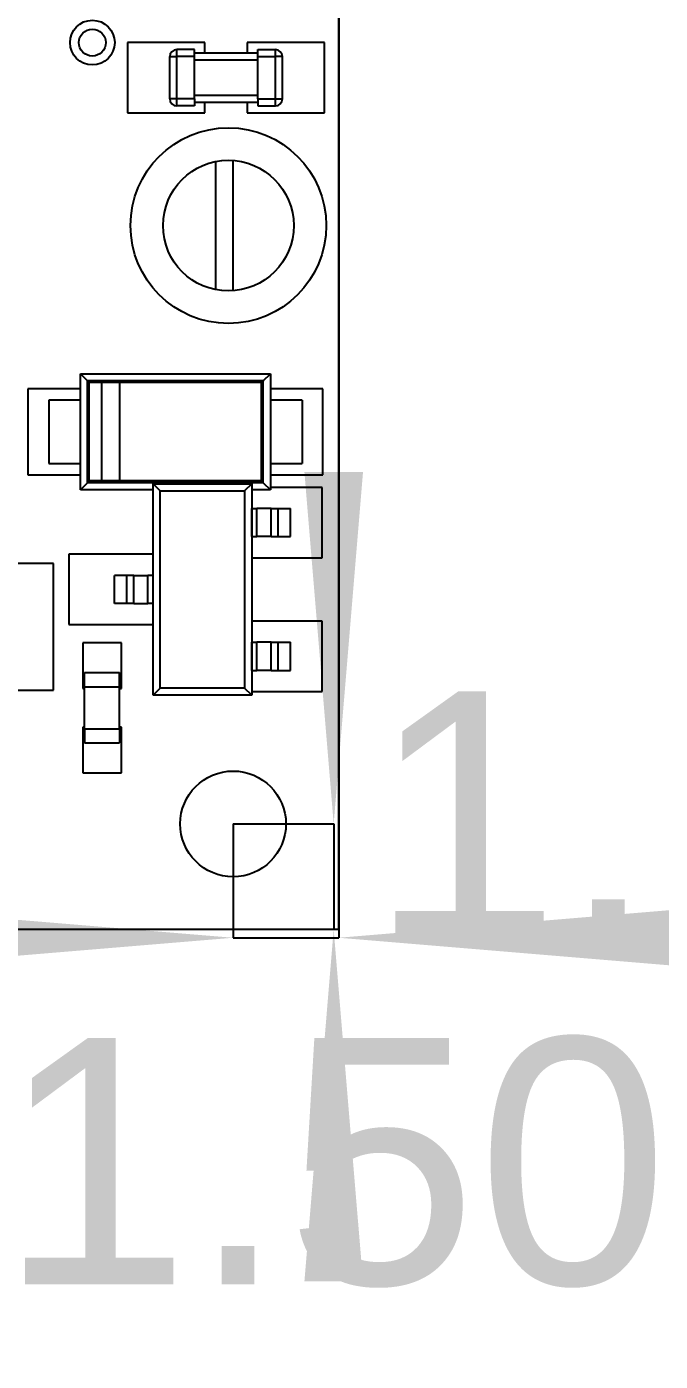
# Model space of a CAD drawing. Extents: x 77 to 183, y 92 to 133.
# Drawn here: x 110.34 to 119.35, y 91.73 to 110.69 of the extents above; entities that cross this region are included whole.
import ezdxf
from ezdxf.enums import TextEntityAlignment as Align

# ---------------------------------------------------------------- set-up
doc = ezdxf.new("R2010")
doc.units = 0
doc.layers.get('0').update_dxf_attribs({"linetype": 'CONTINUOUS'})
for name, color, linetype in [('Dimension', 7, 'CONTINUOUS'), ('Dimension005', 7, 'CONTINUOUS'), ('Dimension006', 7, 'CONTINUOUS'), ('View004', 7, 'CONTINUOUS')]:
    doc.layers.add(name, color=color, linetype=linetype)
doc.styles.get("Standard").update_dxf_attribs({"font": 'arial.ttf'})
doc.dimstyles.get("Standard").update_dxf_attribs({"dimscale": 0, "dimtxt": 2.5, "dimasz": 2.5, "dimexe": 1.25, "dimexo": 0.625, "dimtad": 1, "dimtxsty": 'STANDARD', "dimcen": 2.5, "dimazin": 3, "dimtfac": 1, "dimtmove": 0, "dimatfit": 3})

# ---------------------------------------------------------------- blocks, each defined once
blk = doc.blocks.new('*Dimension')
at = {"color": 0}
for points in [[(89.775, 119.367), (89.775, 118.533), (94.775, 118.95)], [(119.775, 119.367), (119.775, 118.533), (114.775, 118.95)]]:
    blk.add_solid(points, dxfattribs=at)
at = {"layer": 'Dimension'}
for p, q in [((94.775, 97.8653), (94.775, 118.95)), ((94.775, 118.95), (114.775, 118.95)), ((114.775, 97.8653), (114.775, 118.95))]:
    blk.add_line(p, q, dxfattribs=at)
blk.add_text('20.00', height=3.5, dxfattribs=at).set_placement((104.775, 118.95), align=Align.CENTER)
blk = doc.blocks.new('*Dimension005')
at = {"color": 0}
for points in [[(108.275, 97.3315), (108.275, 98.1648), (113.275, 97.7481)], [(119.775, 97.3315), (119.775, 98.1648), (114.775, 97.7481)]]:
    blk.add_solid(points, dxfattribs=at)
at = {"layer": 'Dimension005'}
for p, q in [((113.275, 99.3653), (113.275, 97.7481)), ((114.775, 97.8653), (114.775, 97.7481)), ((113.275, 97.7481), (114.775, 97.7481))]:
    blk.add_line(p, q, dxfattribs=at)
blk.add_text('1.50', height=3.5, dxfattribs=at).set_placement((119.966, 97.7481), align=Align.CENTER)
blk = doc.blocks.new('*Dimension006')
at = {"color": 0}
for points in [[(115.121, 104.365), (114.288, 104.365), (114.704, 99.3653)], [(115.121, 92.8653), (114.288, 92.8653), (114.704, 97.8653)]]:
    blk.add_solid(points, dxfattribs=at)
at = {"layer": 'Dimension006'}
for p, q in [((113.275, 99.3653), (114.704, 99.3653)), ((114.704, 99.3653), (114.704, 97.8653)), ((114.775, 97.8653), (114.704, 97.8653))]:
    blk.add_line(p, q, dxfattribs=at)
blk.add_text('1.50', height=3.5, dxfattribs=at).set_placement((114.704, 92.8247), align=Align.CENTER)

msp = doc.modelspace()

# ---------------------------------------------------------------- linework, layer by layer
at = {"layer": 'View004'}
for p, q in [((114.775, 117.865), (114.775, 97.8653)), ((114.775, 117.865), (114.775, 97.8653)), ((112.875, 110.465), (111.775, 110.465)), ((111.775, 110.465), (111.775, 109.465)), ((112.875, 110.465), (111.775, 110.465)), ((111.775, 110.465), (111.775, 109.465)), ((112.725, 110.365), (112.475, 110.365)), ((112.725, 110.365), (112.475, 110.365)), ((112.725, 110.365), (112.475, 110.365)), ((112.725, 110.365), (112.475, 110.365)), ((112.725, 110.365), (112.475, 110.365)), ((112.725, 110.365), (112.475, 110.365)), ((112.875, 110.315), (112.875, 110.465)), ((112.875, 110.315), (112.875, 110.465)), ((114.575, 110.465), (113.475, 110.465)), ((113.475, 110.465), (113.475, 110.315)), ((114.575, 110.465), (113.475, 110.465)), ((113.475, 110.465), (113.475, 110.315)), ((113.625, 110.365), (113.875, 110.365)), ((113.625, 110.365), (113.875, 110.365)), ((113.625, 110.365), (113.875, 110.365)), ((113.625, 110.365), (113.875, 110.365)), ((113.625, 110.365), (113.875, 110.365)), ((113.625, 110.365), (113.875, 110.365)), ((113.625, 110.365), (113.875, 110.365)), ((113.625, 110.365), (113.875, 110.365)), ((113.625, 110.365), (113.875, 110.365)), ((113.625, 110.365), (113.875, 110.365)), ((113.625, 110.365), (113.875, 110.365)), ((113.625, 110.365), (113.875, 110.365)), ((114.575, 109.465), (114.575, 110.465)), ((114.575, 109.465), (114.575, 110.465)), ((112.375, 109.665), (112.375, 110.265)), ((112.375, 109.665), (112.375, 110.265)), ((112.375, 109.665), (112.375, 110.265)), ((112.375, 109.665), (112.375, 110.265)), ((112.375, 109.665), (112.375, 110.265)), ((112.375, 109.665), (112.375, 110.265)), ((112.475, 109.665), (112.475, 110.265)), ((112.725, 110.265), (112.475, 110.265)), ((112.725, 110.265), (112.475, 110.265)), ((112.475, 109.665), (112.475, 110.265)), ((112.475, 109.665), (112.475, 110.265)), ((112.725, 110.265), (112.475, 110.265)), ((112.725, 110.265), (112.475, 110.265)), ((112.475, 109.665), (112.475, 110.265)), ((112.475, 109.665), (112.475, 110.265)), ((112.725, 110.265), (112.475, 110.265)), ((112.475, 109.665), (112.475, 110.265)), ((112.725, 110.265), (112.475, 110.265)), ((113.625, 110.315), (112.725, 110.315)), ((113.625, 110.315), (112.725, 110.315)), ((112.725, 109.665), (112.725, 110.265)), ((112.725, 109.665), (112.725, 110.265)), ((112.725, 109.665), (112.725, 110.265)), ((112.725, 109.665), (112.725, 110.265)), ((112.725, 109.665), (112.725, 110.265)), ((112.725, 109.665), (112.725, 110.265)), ((113.625, 110.215), (112.725, 110.215)), ((113.625, 110.215), (112.725, 110.215)), ((113.625, 109.665), (113.625, 110.265)), ((113.625, 109.665), (113.625, 110.265)), ((113.625, 109.665), (113.625, 110.265)), ((113.625, 110.265), (113.875, 110.265)), ((113.625, 109.665), (113.625, 110.265)), ((113.625, 110.265), (113.875, 110.265)), ((113.625, 109.665), (113.625, 110.265)), ((113.625, 110.265), (113.875, 110.265)), ((113.625, 109.665), (113.625, 110.265)), ((113.625, 110.265), (113.875, 110.265)), ((113.625, 110.265), (113.875, 110.265)), ((113.625, 110.265), (113.875, 110.265)), ((113.875, 109.665), (113.875, 110.265)), ((113.875, 109.665), (113.875, 110.265)), ((113.875, 109.665), (113.875, 110.265)), ((113.875, 109.665), (113.875, 110.265)), ((113.875, 109.665), (113.875, 110.265)), ((113.875, 109.665), (113.875, 110.265)), ((113.975, 109.665), (113.975, 110.265)), ((113.975, 109.665), (113.975, 110.265)), ((113.975, 109.665), (113.975, 110.265)), ((113.975, 109.665), (113.975, 110.265)), ((113.975, 109.665), (113.975, 110.265)), ((113.975, 109.665), (113.975, 110.265)), ((112.725, 109.665), (112.475, 109.665)), ((112.725, 109.665), (112.475, 109.665)), ((112.725, 109.665), (112.475, 109.665)), ((112.725, 109.665), (112.475, 109.665)), ((112.725, 109.665), (112.475, 109.665)), ((112.725, 109.665), (112.475, 109.665)), ((113.625, 109.715), (112.725, 109.715)), ((113.625, 109.715), (112.725, 109.715)), ((113.625, 109.615), (112.725, 109.615)), ((113.625, 109.615), (112.725, 109.615)), ((113.625, 109.615), (112.725, 109.615)), ((113.625, 109.615), (112.725, 109.615)), ((112.875, 109.465), (112.875, 109.615)), ((112.875, 109.465), (112.875, 109.615)), ((113.475, 109.615), (113.475, 109.465)), ((113.475, 109.615), (113.475, 109.465)), ((113.625, 109.665), (113.875, 109.665)), ((113.625, 109.665), (113.875, 109.665)), ((113.625, 109.665), (113.875, 109.665)), ((113.625, 109.665), (113.875, 109.665)), ((113.625, 109.665), (113.875, 109.665)), ((113.625, 109.665), (113.875, 109.665)), ((111.775, 109.465), (112.875, 109.465)), ((111.775, 109.465), (112.875, 109.465)), ((112.725, 109.565), (112.475, 109.565)), ((112.725, 109.565), (112.475, 109.565)), ((112.725, 109.565), (112.475, 109.565)), ((112.725, 109.565), (112.475, 109.565)), ((112.725, 109.565), (112.475, 109.565)), ((112.725, 109.565), (112.475, 109.565)), ((112.725, 109.565), (112.475, 109.565)), ((112.725, 109.565), (112.475, 109.565)), ((112.725, 109.565), (112.475, 109.565)), ((112.725, 109.565), (112.475, 109.565)), ((112.725, 109.565), (112.475, 109.565)), ((112.725, 109.565), (112.475, 109.565)), ((113.475, 109.465), (114.575, 109.465)), ((113.475, 109.465), (114.575, 109.465)), ((113.625, 109.565), (113.875, 109.565)), ((113.625, 109.565), (113.875, 109.565)), ((113.625, 109.565), (113.875, 109.565)), ((113.625, 109.565), (113.875, 109.565)), ((113.625, 109.565), (113.875, 109.565)), ((113.625, 109.565), (113.875, 109.565)), ((113.025, 108.775), (113.025, 106.955)), ((113.025, 108.775), (113.025, 106.955)), ((113.275, 106.94), (113.275, 108.791)), ((113.275, 106.94), (113.275, 108.791)), ((111.105, 105.386), (111.105, 105.761)), ((111.207, 105.659), (111.105, 105.761)), ((111.105, 105.761), (113.805, 105.761)), ((111.105, 105.386), (111.105, 105.761)), ((111.207, 105.659), (111.105, 105.761)), ((111.105, 105.761), (113.805, 105.761)), ((111.207, 104.213), (111.207, 105.659)), ((111.41, 105.659), (111.207, 105.659)), ((111.207, 104.213), (111.207, 105.659)), ((111.41, 105.659), (111.207, 105.659)), ((111.232, 104.238), (111.232, 105.634)), ((111.41, 105.634), (111.232, 105.634)), ((111.232, 104.238), (111.232, 105.634)), ((111.41, 105.634), (111.232, 105.634)), ((111.66, 105.659), (111.41, 105.659)), ((111.66, 105.659), (111.41, 105.659)), ((111.66, 105.634), (111.41, 105.634)), ((111.66, 105.634), (111.41, 105.634)), ((111.41, 104.238), (111.41, 105.634)), ((111.41, 104.238), (111.41, 105.634)), ((113.703, 105.659), (111.66, 105.659)), ((113.703, 105.659), (111.66, 105.659)), ((113.678, 105.634), (111.66, 105.634)), ((113.678, 105.634), (111.66, 105.634)), ((111.66, 105.634), (111.66, 104.238)), ((111.66, 105.634), (111.66, 104.238)), ((113.678, 104.238), (113.678, 105.634)), ((113.678, 104.238), (113.678, 105.634)), ((113.703, 105.659), (113.805, 105.761)), ((113.703, 105.659), (113.805, 105.761)), ((113.703, 104.213), (113.703, 105.659)), ((113.703, 104.213), (113.703, 105.659)), ((113.805, 105.761), (113.805, 105.386)), ((113.805, 105.761), (113.805, 105.386)), ((111.105, 105.546), (110.359, 105.546)), ((110.359, 105.546), (110.359, 104.326)), ((111.105, 105.546), (110.359, 105.546)), ((110.359, 105.546), (110.359, 104.326)), ((114.55, 105.546), (113.805, 105.546)), ((114.55, 105.546), (113.805, 105.546)), ((114.55, 104.326), (114.55, 105.546)), ((114.55, 104.326), (114.55, 105.546)), ((110.655, 105.386), (110.655, 104.486)), ((111.105, 105.386), (110.655, 105.386)), ((110.655, 105.386), (110.655, 104.486)), ((111.105, 105.386), (110.655, 105.386)), ((111.105, 104.486), (111.105, 105.386)), ((111.105, 104.486), (111.105, 105.386)), ((113.805, 105.386), (113.805, 104.486)), ((114.255, 105.386), (113.805, 105.386)), ((113.805, 105.386), (113.805, 104.486)), ((114.255, 105.386), (113.805, 105.386)), ((114.255, 105.386), (114.255, 104.486)), ((114.255, 105.386), (114.255, 104.486)), ((110.655, 104.486), (111.105, 104.486)), ((110.655, 104.486), (111.105, 104.486)), ((111.105, 104.111), (111.105, 104.486)), ((111.105, 104.111), (111.105, 104.486)), ((113.805, 104.486), (113.805, 104.111)), ((113.805, 104.486), (114.255, 104.486)), ((113.805, 104.486), (113.805, 104.111)), ((113.805, 104.486), (114.255, 104.486)), ((110.359, 104.326), (111.105, 104.326)), ((110.359, 104.326), (111.105, 104.326)), ((113.805, 104.326), (114.55, 104.326)), ((113.805, 104.326), (114.55, 104.326)), ((111.207, 104.213), (111.105, 104.111)), ((111.207, 104.213), (111.105, 104.111)), ((112.139, 104.111), (111.105, 104.111)), ((112.139, 104.111), (111.105, 104.111)), ((111.41, 104.213), (111.207, 104.213)), ((111.41, 104.213), (111.207, 104.213)), ((111.41, 104.238), (111.232, 104.238)), ((111.41, 104.238), (111.232, 104.238)), ((111.66, 104.238), (111.41, 104.238)), ((111.66, 104.238), (111.41, 104.238)), ((111.66, 104.213), (111.41, 104.213)), ((111.66, 104.213), (111.41, 104.213)), ((113.678, 104.238), (111.66, 104.238)), ((113.678, 104.238), (111.66, 104.238)), ((113.703, 104.213), (111.66, 104.213)), ((113.703, 104.213), (111.66, 104.213)), ((112.139, 101.196), (112.139, 104.196)), ((112.139, 104.196), (112.239, 104.096)), ((112.139, 104.196), (113.539, 104.196)), ((112.139, 101.196), (112.139, 104.196)), ((112.139, 104.196), (112.239, 104.096)), ((112.139, 104.196), (113.539, 104.196)), ((112.239, 101.296), (112.239, 104.096)), ((112.239, 104.096), (113.439, 104.096)), ((112.239, 101.296), (112.239, 104.096)), ((112.239, 104.096), (113.439, 104.096)), ((113.539, 104.196), (113.439, 104.096)), ((113.539, 104.196), (113.439, 104.096)), ((113.439, 104.096), (113.439, 101.296)), ((113.439, 104.096), (113.439, 101.296)), ((113.539, 104.196), (113.539, 101.196)), ((113.539, 104.196), (113.539, 101.196)), ((113.805, 104.111), (113.539, 104.111)), ((113.805, 104.111), (113.539, 104.111)), ((113.703, 104.213), (113.805, 104.111)), ((113.703, 104.213), (113.805, 104.111)), ((114.539, 104.146), (113.805, 104.146)), ((114.539, 104.146), (113.805, 104.146)), ((114.539, 103.146), (114.539, 104.146)), ((114.539, 103.146), (114.539, 104.146)), ((113.539, 103.846), (113.614, 103.846)), ((113.539, 103.446), (113.539, 103.846)), ((113.539, 103.846), (113.614, 103.846)), ((113.539, 103.446), (113.539, 103.846)), ((113.539, 103.846), (113.614, 103.846)), ((113.539, 103.446), (113.539, 103.846)), ((113.539, 103.846), (113.614, 103.846)), ((113.539, 103.446), (113.539, 103.846)), ((113.539, 103.846), (113.614, 103.846)), ((113.539, 103.446), (113.539, 103.846)), ((113.539, 103.846), (113.614, 103.846)), ((113.539, 103.446), (113.539, 103.846)), ((113.614, 103.446), (113.614, 103.846)), ((113.614, 103.446), (113.614, 103.846)), ((113.614, 103.446), (113.614, 103.846)), ((113.614, 103.446), (113.614, 103.846)), ((113.614, 103.446), (113.614, 103.846)), ((113.614, 103.446), (113.614, 103.846)), ((113.814, 103.446), (113.814, 103.846)), ((113.814, 103.446), (113.814, 103.846)), ((113.814, 103.446), (113.814, 103.846)), ((113.814, 103.446), (113.814, 103.846)), ((113.814, 103.446), (113.814, 103.846)), ((113.814, 103.446), (113.814, 103.846)), ((113.814, 103.446), (113.814, 103.846)), ((113.814, 103.446), (113.814, 103.846)), ((113.814, 103.446), (113.814, 103.846)), ((113.814, 103.446), (113.814, 103.846)), ((113.814, 103.446), (113.814, 103.846)), ((113.814, 103.446), (113.814, 103.846)), ((113.914, 103.846), (114.089, 103.846)), ((113.914, 103.846), (114.089, 103.846)), ((113.914, 103.446), (113.914, 103.846)), ((113.914, 103.846), (114.089, 103.846)), ((113.914, 103.446), (113.914, 103.846)), ((113.914, 103.846), (114.089, 103.846)), ((113.914, 103.446), (113.914, 103.846)), ((113.914, 103.846), (114.089, 103.846)), ((113.914, 103.446), (113.914, 103.846)), ((113.914, 103.846), (114.089, 103.846)), ((113.914, 103.446), (113.914, 103.846)), ((113.914, 103.446), (113.914, 103.846)), ((114.089, 103.446), (114.089, 103.846)), ((114.089, 103.446), (114.089, 103.846)), ((114.089, 103.446), (114.089, 103.846)), ((114.089, 103.446), (114.089, 103.846)), ((114.089, 103.446), (114.089, 103.846)), ((114.089, 103.446), (114.089, 103.846)), ((113.539, 103.446), (113.614, 103.446)), ((113.539, 103.446), (113.614, 103.446)), ((113.539, 103.446), (113.614, 103.446)), ((113.539, 103.446), (113.614, 103.446)), ((113.539, 103.446), (113.614, 103.446)), ((113.539, 103.446), (113.614, 103.446)), ((113.914, 103.446), (114.089, 103.446)), ((113.914, 103.446), (114.089, 103.446)), ((113.914, 103.446), (114.089, 103.446)), ((113.914, 103.446), (114.089, 103.446)), ((113.914, 103.446), (114.089, 103.446)), ((113.914, 103.446), (114.089, 103.446)), ((112.139, 103.196), (110.939, 103.196)), ((110.939, 103.196), (110.939, 102.196)), ((112.139, 103.196), (110.939, 103.196)), ((110.939, 103.196), (110.939, 102.196)), ((113.539, 103.146), (114.539, 103.146)), ((113.539, 103.146), (114.539, 103.146)), ((110.725, 103.065), (109.875, 103.065)), ((110.725, 103.065), (109.875, 103.065)), ((110.725, 101.265), (110.725, 103.065)), ((110.725, 101.265), (110.725, 103.065)), ((111.764, 102.896), (111.589, 102.896)), ((111.589, 102.496), (111.589, 102.896)), ((111.764, 102.896), (111.589, 102.896)), ((111.589, 102.496), (111.589, 102.896)), ((111.764, 102.496), (111.764, 102.896)), ((111.764, 102.496), (111.764, 102.896)), ((111.864, 102.496), (111.864, 102.896)), ((111.864, 102.496), (111.864, 102.896)), ((112.139, 102.896), (112.064, 102.896)), ((112.139, 102.896), (112.064, 102.896)), ((112.064, 102.496), (112.064, 102.896)), ((112.064, 102.496), (112.064, 102.896)), ((112.139, 102.496), (112.139, 102.896)), ((112.139, 102.496), (112.139, 102.896)), ((111.764, 102.496), (111.589, 102.496)), ((111.764, 102.496), (111.589, 102.496)), ((112.139, 102.496), (112.064, 102.496)), ((112.139, 102.496), (112.064, 102.496)), ((110.939, 102.196), (112.139, 102.196)), ((110.939, 102.196), (112.139, 102.196)), ((114.539, 102.246), (113.539, 102.246)), ((114.539, 102.246), (113.539, 102.246)), ((114.539, 101.246), (114.539, 102.246)), ((114.539, 101.246), (114.539, 102.246)), ((111.688, 101.94), (111.138, 101.94)), ((111.138, 101.94), (111.138, 101.29)), ((111.688, 101.94), (111.138, 101.94)), ((111.138, 101.94), (111.138, 101.29)), ((111.688, 101.29), (111.688, 101.94)), ((111.688, 101.29), (111.688, 101.94)), ((113.539, 101.946), (113.614, 101.946)), ((113.539, 101.546), (113.539, 101.946)), ((113.539, 101.946), (113.614, 101.946)), ((113.539, 101.546), (113.539, 101.946)), ((113.539, 101.946), (113.614, 101.946)), ((113.539, 101.546), (113.539, 101.946)), ((113.539, 101.946), (113.614, 101.946)), ((113.539, 101.546), (113.539, 101.946)), ((113.539, 101.946), (113.614, 101.946)), ((113.539, 101.546), (113.539, 101.946)), ((113.539, 101.946), (113.614, 101.946)), ((113.539, 101.546), (113.539, 101.946)), ((113.614, 101.546), (113.614, 101.946)), ((113.614, 101.546), (113.614, 101.946)), ((113.614, 101.546), (113.614, 101.946)), ((113.614, 101.546), (113.614, 101.946)), ((113.614, 101.546), (113.614, 101.946)), ((113.614, 101.546), (113.614, 101.946)), ((113.814, 101.546), (113.814, 101.946)), ((113.814, 101.546), (113.814, 101.946)), ((113.814, 101.546), (113.814, 101.946)), ((113.814, 101.546), (113.814, 101.946)), ((113.814, 101.546), (113.814, 101.946)), ((113.814, 101.546), (113.814, 101.946)), ((113.814, 101.546), (113.814, 101.946)), ((113.814, 101.546), (113.814, 101.946)), ((113.814, 101.546), (113.814, 101.946)), ((113.814, 101.546), (113.814, 101.946)), ((113.814, 101.546), (113.814, 101.946)), ((113.814, 101.546), (113.814, 101.946)), ((113.914, 101.946), (114.089, 101.946)), ((113.914, 101.946), (114.089, 101.946)), ((113.914, 101.546), (113.914, 101.946)), ((113.914, 101.946), (114.089, 101.946)), ((113.914, 101.546), (113.914, 101.946)), ((113.914, 101.946), (114.089, 101.946)), ((113.914, 101.546), (113.914, 101.946)), ((113.914, 101.946), (114.089, 101.946)), ((113.914, 101.546), (113.914, 101.946)), ((113.914, 101.946), (114.089, 101.946)), ((113.914, 101.546), (113.914, 101.946)), ((113.914, 101.546), (113.914, 101.946)), ((114.089, 101.546), (114.089, 101.946)), ((114.089, 101.546), (114.089, 101.946)), ((114.089, 101.546), (114.089, 101.946)), ((114.089, 101.546), (114.089, 101.946)), ((114.089, 101.546), (114.089, 101.946)), ((114.089, 101.546), (114.089, 101.946)), ((111.163, 101.515), (111.663, 101.515)), ((111.163, 101.315), (111.163, 101.515)), ((111.163, 101.515), (111.663, 101.515)), ((111.163, 101.315), (111.163, 101.515)), ((111.663, 101.315), (111.663, 101.515)), ((111.663, 101.315), (111.663, 101.515)), ((113.539, 101.546), (113.614, 101.546)), ((113.539, 101.546), (113.614, 101.546)), ((113.539, 101.546), (113.614, 101.546)), ((113.539, 101.546), (113.614, 101.546)), ((113.539, 101.546), (113.614, 101.546)), ((113.539, 101.546), (113.614, 101.546)), ((113.914, 101.546), (114.089, 101.546)), ((113.914, 101.546), (114.089, 101.546)), ((113.914, 101.546), (114.089, 101.546)), ((113.914, 101.546), (114.089, 101.546)), ((113.914, 101.546), (114.089, 101.546)), ((113.914, 101.546), (114.089, 101.546)), ((109.875, 101.265), (110.725, 101.265)), ((109.875, 101.265), (110.725, 101.265)), ((111.138, 101.29), (111.163, 101.29)), ((111.138, 101.29), (111.163, 101.29)), ((111.163, 101.315), (111.663, 101.315)), ((111.163, 101.315), (111.663, 101.315)), ((111.163, 100.715), (111.163, 101.315)), ((111.163, 101.315), (111.663, 101.315)), ((111.163, 101.315), (111.663, 101.315)), ((111.163, 100.715), (111.163, 101.315)), ((111.663, 100.715), (111.663, 101.315)), ((111.663, 100.715), (111.663, 101.315)), ((111.663, 101.29), (111.688, 101.29)), ((111.663, 101.29), (111.688, 101.29)), ((112.139, 101.196), (112.239, 101.296)), ((112.139, 101.196), (112.239, 101.296)), ((113.439, 101.296), (112.239, 101.296)), ((113.439, 101.296), (112.239, 101.296)), ((113.539, 101.196), (113.439, 101.296)), ((113.539, 101.196), (113.439, 101.296)), ((113.539, 101.246), (114.539, 101.246)), ((113.539, 101.246), (114.539, 101.246)), ((113.539, 101.196), (112.139, 101.196)), ((113.539, 101.196), (112.139, 101.196)), ((111.163, 100.74), (111.138, 100.74)), ((111.138, 100.74), (111.138, 100.09)), ((111.163, 100.74), (111.138, 100.74)), ((111.138, 100.74), (111.138, 100.09)), ((111.163, 100.715), (111.663, 100.715)), ((111.163, 100.715), (111.163, 100.515)), ((111.163, 100.715), (111.663, 100.715)), ((111.163, 100.715), (111.663, 100.715)), ((111.163, 100.715), (111.163, 100.515)), ((111.163, 100.715), (111.663, 100.715)), ((111.688, 100.74), (111.663, 100.74)), ((111.688, 100.74), (111.663, 100.74)), ((111.663, 100.715), (111.663, 100.515)), ((111.663, 100.715), (111.663, 100.515)), ((111.688, 100.09), (111.688, 100.74)), ((111.688, 100.09), (111.688, 100.74)), ((111.163, 100.515), (111.663, 100.515)), ((111.163, 100.515), (111.663, 100.515)), ((111.138, 100.09), (111.688, 100.09)), ((111.138, 100.09), (111.688, 100.09)), ((114.775, 97.8653), (94.775, 97.8653)), ((114.775, 97.8653), (94.775, 97.8653))]:
    msp.add_line(p, q, dxfattribs=at)
for centre, radius in [((111.275, 110.465), 0.3175), ((111.275, 110.465), 0.3175), ((111.275, 110.465), 0.1915), ((111.275, 110.465), 0.1915), ((113.208, 107.865), 1.3906), ((113.208, 107.865), 1.3906), ((113.208, 107.865), 0.9281), ((113.208, 107.865), 0.9281), ((113.275, 99.3653), 0.751), ((113.275, 99.3653), 0.751)]:
    msp.add_circle(centre, radius, dxfattribs=at)
for centre, start, end in [((112.475, 110.265), 90, 180), ((112.475, 110.265), 90, 180), ((112.475, 110.265), 90, 180), ((112.475, 110.265), 90, 180), ((112.475, 110.265), 90, 180), ((112.475, 110.265), 90, 180), ((112.475, 110.265), 90, 180), ((112.475, 110.265), 90, 180), ((112.475, 110.265), 90, 180), ((112.475, 110.265), 90, 180), ((113.875, 110.265), 0, 90), ((113.875, 110.265), 0, 90), ((113.875, 110.265), 0, 90), ((113.875, 110.265), 0, 90), ((113.875, 110.265), 0, 90), ((113.875, 110.265), 0, 90), ((113.875, 110.265), 0, 90), ((113.875, 110.265), 0, 90), ((113.875, 110.265), 0, 90), ((113.875, 110.265), 0, 90), ((112.475, 109.665), 180, -90), ((112.475, 109.665), 180, -90), ((112.475, 109.665), 180, -90), ((112.475, 109.665), 180, -90), ((112.475, 109.665), 180, -90), ((112.475, 109.665), 180, -90), ((113.875, 109.665), -90, 0), ((113.875, 109.665), -90, 0), ((113.875, 109.665), -90, 0), ((113.875, 109.665), -90, 0), ((113.875, 109.665), -90, 0), ((113.875, 109.665), -90, 0), ((113.875, 109.665), -90, 0), ((113.875, 109.665), -90, 0), ((113.875, 109.665), -90, 0), ((113.875, 109.665), -90, 0), ((113.875, 109.665), -90, 0), ((113.875, 109.665), -90, 0), ((113.875, 109.665), -90, 0), ((113.875, 109.665), -90, 0)]:
    msp.add_arc(centre, 0.1, start, end, dxfattribs=at)
for points, degree in [([(112.475, 110.265), (112.475, 110.319), (112.475, 110.366), (112.475, 110.365)], 3), ([(112.475, 110.265), (112.475, 110.319), (112.475, 110.366), (112.475, 110.365)], 3), ([(112.475, 110.265), (112.475, 110.319), (112.475, 110.366), (112.475, 110.365)], 3), ([(112.475, 110.265), (112.475, 110.319), (112.475, 110.366), (112.475, 110.365)], 3), ([(112.475, 110.265), (112.475, 110.319), (112.475, 110.366), (112.475, 110.365)], 3), ([(112.475, 110.265), (112.475, 110.319), (112.475, 110.366), (112.475, 110.365)], 3), ([(112.725, 110.265), (112.725, 110.319), (112.725, 110.366), (112.725, 110.365)], 3), ([(112.725, 110.265), (112.725, 110.319), (112.725, 110.366), (112.725, 110.365)], 3), ([(112.725, 110.265), (112.725, 110.319), (112.725, 110.366), (112.725, 110.365)], 3), ([(112.725, 110.265), (112.725, 110.319), (112.725, 110.366), (112.725, 110.365)], 3), ([(112.725, 110.265), (112.725, 110.319), (112.725, 110.366), (112.725, 110.365)], 3), ([(112.725, 110.265), (112.725, 110.319), (112.725, 110.366), (112.725, 110.365)], 3), ([(113.625, 110.265), (113.625, 110.319), (113.625, 110.366), (113.625, 110.365)], 3), ([(113.625, 110.265), (113.625, 110.319), (113.625, 110.366), (113.625, 110.365)], 3), ([(113.625, 110.265), (113.625, 110.319), (113.625, 110.366), (113.625, 110.365)], 3), ([(113.625, 110.265), (113.625, 110.319), (113.625, 110.366), (113.625, 110.365)], 3), ([(113.625, 110.265), (113.625, 110.319), (113.625, 110.366), (113.625, 110.365)], 3), ([(113.625, 110.265), (113.625, 110.319), (113.625, 110.366), (113.625, 110.365)], 3), ([(113.875, 110.265), (113.875, 110.319), (113.875, 110.366), (113.875, 110.365)], 3), ([(113.875, 110.265), (113.875, 110.319), (113.875, 110.366), (113.875, 110.365)], 3), ([(113.875, 110.265), (113.875, 110.319), (113.875, 110.366), (113.875, 110.365)], 3), ([(113.875, 110.265), (113.875, 110.319), (113.875, 110.366), (113.875, 110.365)], 3), ([(113.875, 110.265), (113.875, 110.319), (113.875, 110.366), (113.875, 110.365)], 3), ([(113.875, 110.265), (113.875, 110.319), (113.875, 110.366), (113.875, 110.365)], 3), ([(112.375, 110.265), (112.374, 110.265), (112.422, 110.265), (112.475, 110.265)], 3), ([(112.375, 110.265), (112.374, 110.265), (112.422, 110.265), (112.475, 110.265)], 3), ([(112.375, 110.265), (112.374, 110.265), (112.422, 110.265), (112.475, 110.265)], 3), ([(112.375, 110.265), (112.374, 110.265), (112.422, 110.265), (112.475, 110.265)], 3), ([(112.375, 110.265), (112.374, 110.265), (112.422, 110.265), (112.475, 110.265)], 3), ([(112.375, 110.265), (112.374, 110.265), (112.422, 110.265), (112.475, 110.265)], 3), ([(113.975, 110.265), (113.976, 110.265), (113.928, 110.265), (113.875, 110.265)], 3), ([(113.975, 110.265), (113.976, 110.265), (113.928, 110.265), (113.875, 110.265)], 3), ([(113.975, 110.265), (113.976, 110.265), (113.928, 110.265), (113.875, 110.265)], 3), ([(113.975, 110.265), (113.976, 110.265), (113.928, 110.265), (113.875, 110.265)], 3), ([(113.975, 110.265), (113.976, 110.265), (113.928, 110.265), (113.875, 110.265)], 3), ([(113.975, 110.265), (113.976, 110.265), (113.928, 110.265), (113.875, 110.265)], 3), ([(112.475, 109.665), (112.422, 109.665), (112.374, 109.665), (112.375, 109.665)], 3), ([(112.475, 109.665), (112.422, 109.665), (112.374, 109.665), (112.375, 109.665)], 3), ([(112.475, 109.665), (112.422, 109.665), (112.374, 109.665), (112.375, 109.665)], 3), ([(112.475, 109.665), (112.422, 109.665), (112.374, 109.665), (112.375, 109.665)], 3), ([(112.475, 109.665), (112.422, 109.665), (112.374, 109.665), (112.375, 109.665)], 3), ([(112.475, 109.665), (112.422, 109.665), (112.374, 109.665), (112.375, 109.665)], 3), ([(112.475, 109.565), (112.475, 109.564), (112.475, 109.612), (112.475, 109.665)], 3), ([(112.475, 109.565), (112.475, 109.564), (112.475, 109.612), (112.475, 109.665)], 3), ([(112.475, 109.565), (112.475, 109.564), (112.475, 109.612), (112.475, 109.665)], 3), ([(112.475, 109.565), (112.475, 109.564), (112.475, 109.612), (112.475, 109.665)], 3), ([(112.475, 109.565), (112.475, 109.564), (112.475, 109.612), (112.475, 109.665)], 3), ([(112.475, 109.565), (112.475, 109.564), (112.475, 109.612), (112.475, 109.665)], 3), ([(112.725, 109.665), (112.725, 109.612), (112.725, 109.564), (112.725, 109.565)], 3), ([(112.725, 109.665), (112.725, 109.612), (112.725, 109.564), (112.725, 109.565)], 3), ([(112.725, 109.665), (112.725, 109.612), (112.725, 109.564), (112.725, 109.565)], 3), ([(112.725, 109.665), (112.725, 109.612), (112.725, 109.564), (112.725, 109.565)], 3), ([(112.725, 109.665), (112.725, 109.612), (112.725, 109.564), (112.725, 109.565)], 3), ([(112.725, 109.665), (112.725, 109.612), (112.725, 109.564), (112.725, 109.565)], 3), ([(113.625, 109.665), (113.625, 109.612), (113.625, 109.564), (113.625, 109.565)], 3), ([(113.625, 109.665), (113.625, 109.612), (113.625, 109.564), (113.625, 109.565)], 3), ([(113.625, 109.665), (113.625, 109.612), (113.625, 109.564), (113.625, 109.565)], 3), ([(113.625, 109.665), (113.625, 109.612), (113.625, 109.564), (113.625, 109.565)], 3), ([(113.625, 109.665), (113.625, 109.612), (113.625, 109.564), (113.625, 109.565)], 3), ([(113.625, 109.665), (113.625, 109.612), (113.625, 109.564), (113.625, 109.565)], 3), ([(113.875, 109.565), (113.875, 109.564), (113.875, 109.612), (113.875, 109.665)], 3), ([(113.875, 109.665), (113.928, 109.665), (113.976, 109.665), (113.975, 109.665)], 3), ([(113.875, 109.565), (113.875, 109.564), (113.875, 109.612), (113.875, 109.665)], 3), ([(113.875, 109.665), (113.928, 109.665), (113.976, 109.665), (113.975, 109.665)], 3), ([(113.875, 109.565), (113.875, 109.564), (113.875, 109.612), (113.875, 109.665)], 3), ([(113.875, 109.665), (113.928, 109.665), (113.976, 109.665), (113.975, 109.665)], 3), ([(113.875, 109.565), (113.875, 109.564), (113.875, 109.612), (113.875, 109.665)], 3), ([(113.875, 109.665), (113.928, 109.665), (113.976, 109.665), (113.975, 109.665)], 3), ([(113.875, 109.565), (113.875, 109.564), (113.875, 109.612), (113.875, 109.665)], 3), ([(113.875, 109.665), (113.928, 109.665), (113.976, 109.665), (113.975, 109.665)], 3), ([(113.875, 109.565), (113.875, 109.564), (113.875, 109.612), (113.875, 109.665)], 3), ([(113.875, 109.665), (113.928, 109.665), (113.976, 109.665), (113.975, 109.665)], 3), ([(111.207, 105.659), (111.212, 105.654), (111.232, 105.634)], 2), ([(111.207, 105.659), (111.212, 105.654), (111.232, 105.634)], 2), ([(111.41, 105.659), (111.41, 105.654), (111.41, 105.634)], 2), ([(111.41, 105.659), (111.41, 105.654), (111.41, 105.634)], 2), ([(111.66, 105.659), (111.66, 105.654), (111.66, 105.634)], 2), ([(111.66, 105.659), (111.66, 105.654), (111.66, 105.634)], 2), ([(113.703, 105.659), (113.698, 105.654), (113.678, 105.634)], 2), ([(113.703, 105.659), (113.698, 105.654), (113.678, 105.634)], 2), ([(111.207, 104.213), (111.212, 104.218), (111.232, 104.238)], 2), ([(111.207, 104.213), (111.212, 104.218), (111.232, 104.238)], 2), ([(111.41, 104.213), (111.41, 104.218), (111.41, 104.238)], 2), ([(111.41, 104.213), (111.41, 104.218), (111.41, 104.238)], 2), ([(111.66, 104.213), (111.66, 104.218), (111.66, 104.238)], 2), ([(111.66, 104.213), (111.66, 104.218), (111.66, 104.238)], 2), ([(113.703, 104.213), (113.698, 104.218), (113.678, 104.238)], 2), ([(113.703, 104.213), (113.698, 104.218), (113.678, 104.238)], 2), ([(113.814, 103.846), (113.816, 103.846), (113.72, 103.846), (113.614, 103.846)], 3), ([(113.814, 103.846), (113.816, 103.846), (113.72, 103.846), (113.614, 103.846)], 3), ([(113.814, 103.846), (113.816, 103.846), (113.72, 103.846), (113.614, 103.846)], 3), ([(113.814, 103.846), (113.816, 103.846), (113.72, 103.846), (113.614, 103.846)], 3), ([(113.814, 103.846), (113.816, 103.846), (113.72, 103.846), (113.614, 103.846)], 3), ([(113.814, 103.846), (113.816, 103.846), (113.72, 103.846), (113.614, 103.846)], 3), ([(113.814, 103.846), (113.812, 103.846), (113.86, 103.846), (113.914, 103.846)], 3), ([(113.814, 103.846), (113.812, 103.846), (113.86, 103.846), (113.914, 103.846)], 3), ([(113.814, 103.846), (113.812, 103.846), (113.86, 103.846), (113.914, 103.846)], 3), ([(113.814, 103.846), (113.812, 103.846), (113.86, 103.846), (113.914, 103.846)], 3), ([(113.814, 103.846), (113.812, 103.846), (113.86, 103.846), (113.914, 103.846)], 3), ([(113.814, 103.846), (113.812, 103.846), (113.86, 103.846), (113.914, 103.846)], 3), ([(113.814, 103.446), (113.816, 103.446), (113.72, 103.446), (113.614, 103.446)], 3), ([(113.814, 103.446), (113.816, 103.446), (113.72, 103.446), (113.614, 103.446)], 3), ([(113.814, 103.446), (113.816, 103.446), (113.72, 103.446), (113.614, 103.446)], 3), ([(113.814, 103.446), (113.816, 103.446), (113.72, 103.446), (113.614, 103.446)], 3), ([(113.814, 103.446), (113.816, 103.446), (113.72, 103.446), (113.614, 103.446)], 3), ([(113.814, 103.446), (113.816, 103.446), (113.72, 103.446), (113.614, 103.446)], 3), ([(113.814, 103.446), (113.812, 103.446), (113.86, 103.446), (113.914, 103.446)], 3), ([(113.814, 103.446), (113.812, 103.446), (113.86, 103.446), (113.914, 103.446)], 3), ([(113.814, 103.446), (113.812, 103.446), (113.86, 103.446), (113.914, 103.446)], 3), ([(113.814, 103.446), (113.812, 103.446), (113.86, 103.446), (113.914, 103.446)], 3), ([(113.814, 103.446), (113.812, 103.446), (113.86, 103.446), (113.914, 103.446)], 3), ([(113.814, 103.446), (113.812, 103.446), (113.86, 103.446), (113.914, 103.446)], 3), ([(111.864, 102.896), (111.865, 102.896), (111.817, 102.896), (111.764, 102.896)], 3), ([(111.864, 102.896), (111.865, 102.896), (111.817, 102.896), (111.764, 102.896)], 3), ([(111.864, 102.896), (111.861, 102.896), (111.957, 102.896), (112.064, 102.896)], 3), ([(111.864, 102.896), (111.861, 102.896), (111.957, 102.896), (112.064, 102.896)], 3), ([(111.864, 102.496), (111.865, 102.496), (111.817, 102.496), (111.764, 102.496)], 3), ([(111.864, 102.496), (111.865, 102.496), (111.817, 102.496), (111.764, 102.496)], 3), ([(111.864, 102.496), (111.861, 102.496), (111.957, 102.496), (112.064, 102.496)], 3), ([(111.864, 102.496), (111.861, 102.496), (111.957, 102.496), (112.064, 102.496)], 3), ([(113.814, 101.946), (113.816, 101.946), (113.72, 101.946), (113.614, 101.946)], 3), ([(113.814, 101.946), (113.816, 101.946), (113.72, 101.946), (113.614, 101.946)], 3), ([(113.814, 101.946), (113.816, 101.946), (113.72, 101.946), (113.614, 101.946)], 3), ([(113.814, 101.946), (113.816, 101.946), (113.72, 101.946), (113.614, 101.946)], 3), ([(113.814, 101.946), (113.816, 101.946), (113.72, 101.946), (113.614, 101.946)], 3), ([(113.814, 101.946), (113.816, 101.946), (113.72, 101.946), (113.614, 101.946)], 3), ([(113.814, 101.946), (113.812, 101.946), (113.86, 101.946), (113.914, 101.946)], 3), ([(113.814, 101.946), (113.812, 101.946), (113.86, 101.946), (113.914, 101.946)], 3), ([(113.814, 101.946), (113.812, 101.946), (113.86, 101.946), (113.914, 101.946)], 3), ([(113.814, 101.946), (113.812, 101.946), (113.86, 101.946), (113.914, 101.946)], 3), ([(113.814, 101.946), (113.812, 101.946), (113.86, 101.946), (113.914, 101.946)], 3), ([(113.814, 101.946), (113.812, 101.946), (113.86, 101.946), (113.914, 101.946)], 3), ([(113.814, 101.546), (113.816, 101.546), (113.72, 101.546), (113.614, 101.546)], 3), ([(113.814, 101.546), (113.816, 101.546), (113.72, 101.546), (113.614, 101.546)], 3), ([(113.814, 101.546), (113.816, 101.546), (113.72, 101.546), (113.614, 101.546)], 3), ([(113.814, 101.546), (113.816, 101.546), (113.72, 101.546), (113.614, 101.546)], 3), ([(113.814, 101.546), (113.816, 101.546), (113.72, 101.546), (113.614, 101.546)], 3), ([(113.814, 101.546), (113.816, 101.546), (113.72, 101.546), (113.614, 101.546)], 3), ([(113.814, 101.546), (113.812, 101.546), (113.86, 101.546), (113.914, 101.546)], 3), ([(113.814, 101.546), (113.812, 101.546), (113.86, 101.546), (113.914, 101.546)], 3), ([(113.814, 101.546), (113.812, 101.546), (113.86, 101.546), (113.914, 101.546)], 3), ([(113.814, 101.546), (113.812, 101.546), (113.86, 101.546), (113.914, 101.546)], 3), ([(113.814, 101.546), (113.812, 101.546), (113.86, 101.546), (113.914, 101.546)], 3), ([(113.814, 101.546), (113.812, 101.546), (113.86, 101.546), (113.914, 101.546)], 3)]:
    msp.add_open_spline(points, degree=degree, dxfattribs=at)

# ---------------------------------------------------------------- dimensions: what is measured, and where the dimension line sits
at = {"layer": 'Dimension'}
dim = msp.add_linear_dim(base=(104.775, 118.95), p1=(94.775, 97.8653), p2=(114.775, 97.8653), text='20.00', dimstyle='STANDARD', dxfattribs=at)
dim.commit()
dim.dimension.update_dxf_attribs({"geometry": '*Dimension', "text_midpoint": (104.775, 123.95)})
at = {"layer": 'Dimension005'}
dim = msp.add_linear_dim(base=(119.966, 97.7481), p1=(113.275, 99.3653), p2=(114.775, 97.8653), text='1.50', dimstyle='STANDARD', dxfattribs=at)
dim.commit()
dim.dimension.update_dxf_attribs({"geometry": '*Dimension005', "text_midpoint": (116.43, 101.284)})
at = {"layer": 'Dimension006'}
dim = msp.add_linear_dim(base=(114.704, 92.8247), p1=(113.275, 99.3653), p2=(114.775, 97.8653), angle=90, text='1.50', dimstyle='STANDARD', dxfattribs=at)
dim.commit()
dim.dimension.update_dxf_attribs({"geometry": '*Dimension006', "text_midpoint": (111.169, 96.3602)})

doc.saveas('drawing.dxf')
